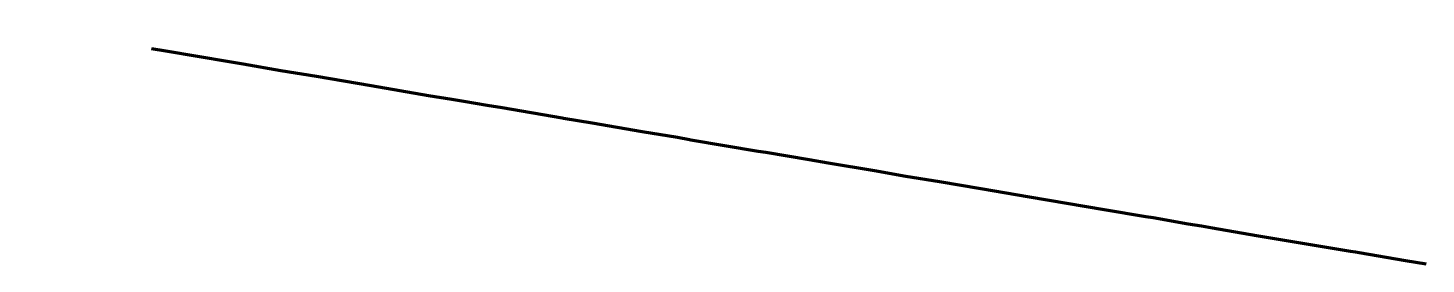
# Model space of a CAD drawing. Header units: metres. Extents: x 599858 to 604937, y 1147506 to 1148114.
# Drawn here: x 601397.23 to 601442.92, y 1148049.48 to 1148057.21 of the extents above; entities that cross this region are included whole.
import ezdxf

# ---------------------------------------------------------------- set-up
doc = ezdxf.new("R2010")
doc.units = ezdxf.units.M
doc.header["$MEASUREMENT"] = 0
doc.linetypes.add('DGN Style 4', pattern=[84.554329, 42.250758, -21.125379, 0.052813, -21.125379])
doc.layers.add('TF_K_FAL_Ledn-_2', color=3, linetype='DGN Style 4', lineweight=70)

msp = doc.modelspace()

# ---------------------------------------------------------------- linework, layer by layer
at = {"layer": 'TF_K_FAL_Ledn-_2', "flags": 128}
msp.add_lwpolyline([(601442.92, 1148049.48), (601442.25, 1148049.59), (601440.74, 1148049.85), (601440.61, 1148049.87), (601440.45, 1148049.89), (601437.38, 1148050.41), (601435.94, 1148050.66), (601435.58, 1148050.72), (601435.15, 1148050.79), (601434, 1148050.99), (601433.76, 1148051.03), (601432.4, 1148051.26), (601429.96, 1148051.67), (601428.37, 1148051.94), (601427.02, 1148052.17), (601425.92, 1148052.35), (601424.89, 1148052.53), (601423.38, 1148052.78), (601422.76, 1148052.89), (601421.34, 1148053.13), (601421.09, 1148053.17), (601418.89, 1148053.54), (601418.85, 1148053.55), (601418.46, 1148053.62), (601417.3, 1148053.81), (601415.67, 1148054.09), (601414.73, 1148054.25), (601414.69, 1148054.26), (601412.73, 1148054.59), (601412.24, 1148054.67), (601411.47, 1148054.8), (601411.08, 1148054.87), (601410.32, 1148054.99), (601408.45, 1148055.31), (601406.66, 1148055.62), (601405.49, 1148055.81), (601404.26, 1148056.02), (601403.81, 1148056.1), (601401.74, 1148056.45), (601400.76, 1148056.61), (601400.72, 1148056.62), (601400.71, 1148056.62), (601397.83, 1148057.11), (601397.77, 1148057.12), (601397.23, 1148057.21)], dxfattribs=at)

doc.saveas('drawing.dxf')
